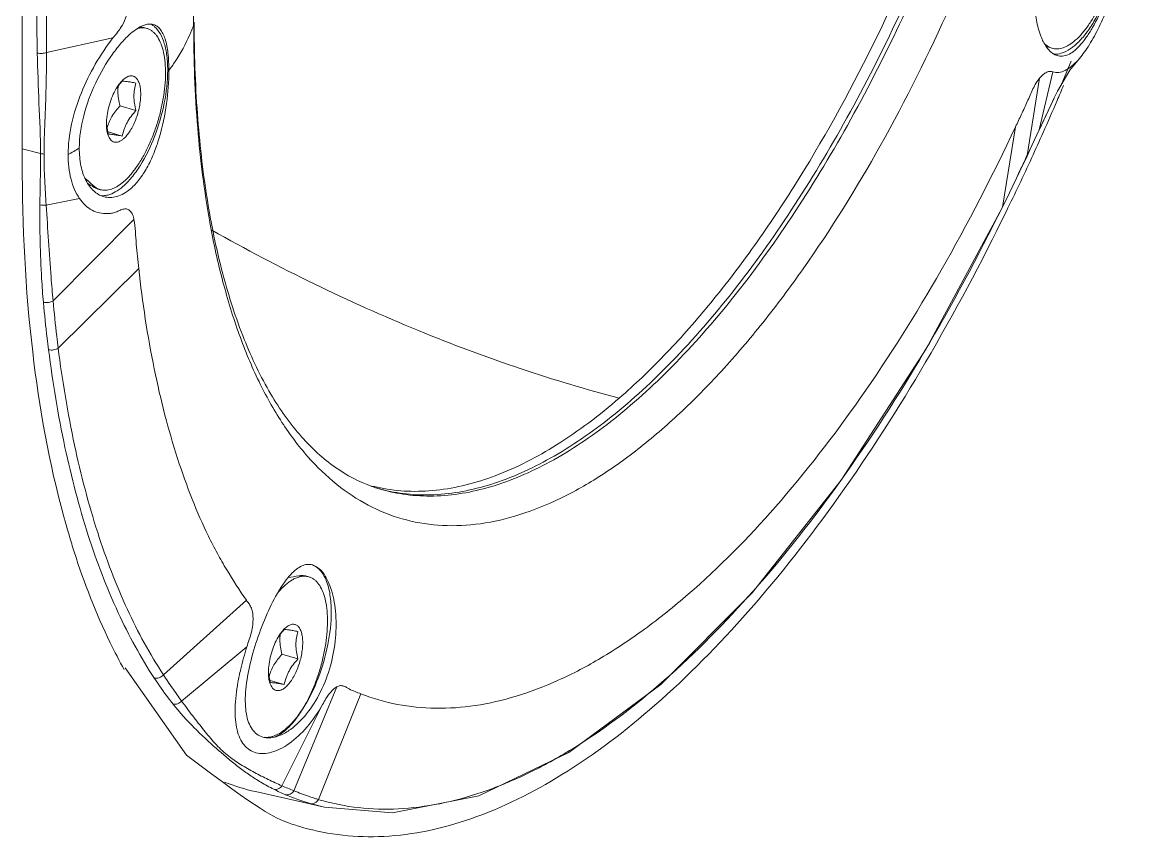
# Model space of a CAD drawing. Header units: millimetres. Extents: x 0 to 3564, y 0 to 2520.
# Drawn here: x 2856.7 to 2922.4, y 1914 to 1962.2 of the extents above; entities that cross this region are included whole.
import ezdxf

# ---------------------------------------------------------------- set-up
doc = ezdxf.new("R2010")
doc.units = ezdxf.units.MM
doc.layers.get('0').update_dxf_attribs({"lineweight": 13})

msp = doc.modelspace()

# ---------------------------------------------------------------- linework, layer by layer
for p, q in [((2856.729, 1953.909), (2856.729, 2089.875)), ((2866.875, 1962.051), (2866.875, 1966.396)), ((2858.166, 1960.443), (2858.171, 1963.155)), ((2866.875, 1962.051), (2866.907, 1962.229)), ((2864.106, 1961.861), (2863.977, 1961.899)), ((2858.166, 1960.443), (2862.1, 1961.302)), ((2917.33, 1960.781), (2917.44, 1960.636)), ((2917.668, 1960.689), (2917.539, 1960.727)), ((2918.798, 1959.918), (2918.258, 1958.598)), ((2862.729, 1958.849), (2862.635, 1958.76)), ((2916.194, 1954.336), (2916.936, 1958.919)), ((2916.917, 1955.862), (2917.72, 1959.292)), ((2858.141, 1958.437), (2858.146, 1958.608)), ((2858.142, 1958.437), (2858.146, 1958.608)), ((2917.793, 1957.738), (2916.917, 1955.862)), ((2863.463, 1957.004), (2862.517, 1957.277)), ((2862.651, 1955.489), (2861.809, 1955.733)), ((2914.73, 1951.284), (2915.513, 1956.041)), ((2916.917, 1955.862), (2916.194, 1954.336)), ((2916.913, 1955.844), (2916.917, 1955.862)), ((2856.729, 1954.735), (2857.818, 1954.458)), ((2916.19, 1954.307), (2916.194, 1954.336)), ((2861.352, 1952.32), (2861.222, 1952.358)), ((2858.149, 1951.409), (2860.115, 1951.805)), ((2914.73, 1951.286), (2914.713, 1951.254)), ((2914.73, 1951.285), (2914.714, 1951.252)), ((2914.724, 1951.248), (2914.73, 1951.284)), ((2858.555, 1945.747), (2863.344, 1950.549)), ((2858.86, 1942.95), (2863.625, 1947.662)), ((2877.413, 1934.789), (2877.41, 1934.79)), ((2873.691, 1929.415), (2873.562, 1929.452)), ((2865.083, 1923.618), (2869.996, 1928.028)), ((2872.314, 1926.402), (2872.221, 1926.313)), ((2866.163, 1922.066), (2870.021, 1925.266)), ((2873.049, 1924.558), (2872.103, 1924.831)), ((2866.451, 1918.862), (2862.825, 1924.038)), ((2872.237, 1923.043), (2871.394, 1923.286)), ((2872.803, 1916.758), (2875.351, 1922.904)), ((2874.264, 1916.24), (2876.775, 1922.492)), ((2872.103, 1917.052), (2874.501, 1921.862)), ((2874.623, 1915.78), (2870.537, 1916.706)), ((2873.93, 1915.956), (2873.768, 1916.003)), ((2874.621, 1915.78), (2873.93, 1915.956))]:
    msp.add_line(p, q)
for points in [[(2917.799, 1957.751), (2917.991, 1958.152), (2918.732, 1959.392), (2919.208, 1959.988)], [(2916.913, 1955.844), (2917.596, 1957.311), (2917.799, 1957.751)], [(2916.19, 1954.306), (2916.379, 1954.708), (2916.741, 1955.477), (2916.913, 1955.844)], [(2914.724, 1951.248), (2915.159, 1952.139), (2915.768, 1953.41), (2916.19, 1954.307)], [(2874.621, 1915.781), (2878.649, 1915.442), (2883.747, 1916.461), (2889.081, 1919.017), (2894.517, 1923.051), (2899.928, 1928.463), (2905.202, 1935.128), (2910.227, 1942.899), (2914.724, 1951.248)]]:
    msp.add_lwpolyline(points)
for centre, radius, start, end in [((2858.187, 1965.202), 9.241, 337.61384, 340.06627), ((2860.252, 1963.357), 2.732, 323.91511, 327.5036), ((2863.845, 1960.957), 0.941, 73.92374, 82.02578), ((2857.984, 1965.284), 9.461, 336.41048, 337.61892), ((2917.929, 1961.591), 0.938, 245.88755, 253.88283), ((2916.525, 1963.766), 3.831, 310.95304, 313.94673), ((2916.571, 1963.36), 3.72, 316.61314, 318.6242), ((2864.991, 1956.705), 3.135, 147.80112, 149.39924), ((2864.98, 1956.43), 3.273, 143.63746, 145.20289), ((2864.766, 1958.126), 2.375, 171.78707, 180.01863), ((2773.893, 2019.572), 156.843, 336.726, 337.07978), ((2776.168, 2018.591), 154.366, 335.96076, 336.72716), ((2864.919, 1956.21), 3.205, 177.99599, 179.97565), ((2864.41, 1956.457), 2.696, 182.76908, 185.19451), ((2864.505, 1956.465), 2.791, 185.18854, 185.72985), ((2779.191, 2017.243), 151.056, 335.33002, 335.96039), ((2846.039, 1978.114), 27.246, 299.47699, 301.08818), ((2782.811, 2015.577), 147.071, 333.97286, 335.33115), ((2861.612, 1953.222), 0.938, 245.88755, 253.88283), ((2861.504, 1953.034), 1.069, 264.62296, 271.05191), ((2917.624, 1959.362), 50.595, 190.19497, 190.33271), ((2879.904, 1944.612), 10.135, 255.76965, 256.67799), ((2880.295, 1942.784), 8.523, 250.28883, 252.318), ((2879.909, 1944.631), 10.154, 256.67798, 257.39991), ((2879.916, 1944.663), 10.186, 257.40032, 258.74277), ((2880.286, 1942.758), 8.495, 252.31893, 253.19913), ((2880.284, 1942.751), 8.487, 253.1992, 253.89761), ((2910.529, 1947.008), 53.222, 195.2907, 195.50592), ((2873.431, 1928.511), 0.941, 73.92374, 82.02578), ((2874.577, 1924.258), 3.135, 147.80112, 149.39924), ((2874.566, 1923.983), 3.273, 143.63746, 145.20289), ((2874.352, 1925.68), 2.375, 171.78707, 180.01863), ((2882.768, 1920.76), 13.489, 168.08817, 169.66769), ((2874.504, 1923.764), 3.205, 177.99599, 179.97565), ((2873.996, 1924.01), 2.696, 182.76908, 185.19451), ((2874.09, 1924.018), 2.791, 185.18854, 185.72985), ((2871.207, 1921.872), 1.994, 285.50881, 287.04366), ((2877.264, 1928.124), 12.612, 239.44369, 243.37527), ((2877.201, 1927.999), 12.473, 243.37561, 246.91947), ((2883.981, 1944.383), 29.8, 246.51094, 247.97047), ((2877.676, 1929.215), 13.778, 247.08009, 253.5218), ((2877.659, 1927.718), 11.972, 252.40736, 253.52237), ((2878.102, 1929.224), 13.542, 253.5296, 255.23785)]:
    msp.add_arc(centre, radius, start, end)
for points, knots in [([(2919.671, 2009.929), (2919.671, 2007.77), (2919.495, 2003.339), (2918.764, 1996.591), (2917.569, 1989.662), (2915.933, 1982.677), (2913.884, 1975.761), (2911.459, 1969.036), (2908.701, 1962.623), (2905.659, 1956.636), (2902.388, 1951.181), (2898.946, 1946.353), (2895.393, 1942.237), (2891.788, 1938.901), (2888.185, 1936.404), (2884.637, 1934.791), (2881.696, 1934.217), (2879.485, 1934.277), (2878.435, 1934.467), (2877.927, 1934.6)], [0, 0, 0, 0, 0.069479, 0.142599, 0.218345, 0.295649, 0.373382, 0.450412, 0.525621, 0.597945, 0.66641, 0.73017, 0.788559, 0.84115, 0.887857, 0.929064, 0.965806, 0.983089, 1, 1, 1, 1]), ([(2919.043, 2010.089), (2919.043, 2006.896), (2918.658, 2000.295), (2917.115, 1990.29), (2914.638, 1980.147), (2911.319, 1970.248), (2907.286, 1960.968), (2903.37, 1953.881), (2899.98, 1948.826), (2897.42, 1945.484), (2894.81, 1942.537), (2892.981, 1940.784), (2892.061, 1939.988)], [0, 0, 0, 0, 0.124565, 0.257342, 0.394358, 0.53135, 0.664065, 0.788519, 0.84657, 0.901337, 0.952555, 1, 1, 1, 1]), ([(2922.199, 2009.621), (2922.187, 2006.633), (2921.836, 2000.471), (2920.478, 1991.121), (2918.31, 1981.605), (2915.399, 1972.227), (2911.838, 1963.281), (2907.739, 1955.05), (2903.893, 1948.852), (2900.632, 1944.485), (2898.198, 1941.622), (2895.735, 1939.112), (2893.26, 1936.976), (2890.793, 1935.228), (2888.351, 1933.885), (2885.952, 1932.957), (2883.61, 1932.457), (2881.347, 1932.394), (2879.184, 1932.776), (2877.149, 1933.601), (2875.266, 1934.855), (2873.549, 1936.521), (2872.011, 1938.58), (2870.658, 1941.014), (2869.5, 1943.804), (2868.543, 1946.927), (2868.06, 1949.135), (2867.85, 1950.287)], [0, 0, 0, 0, 0.076465, 0.157645, 0.241524, 0.325929, 0.408671, 0.487642, 0.560938, 0.594967, 0.627031, 0.657019, 0.684869, 0.710582, 0.734236, 0.756007, 0.776187, 0.795201, 0.813591, 0.831977, 0.850979, 0.871144, 0.892894, 0.916525, 0.942214, 0.97004, 1, 1, 1, 1]), ([(2877.93, 1934.596), (2878.435, 1934.451), (2879.479, 1934.236), (2881.679, 1934.127), (2884.614, 1934.64), (2888.163, 1936.189), (2891.768, 1938.628), (2895.38, 1941.911), (2898.944, 1945.982), (2902.4, 1950.772), (2905.689, 1956.196), (2908.751, 1962.161), (2911.533, 1968.56), (2913.983, 1975.279), (2916.059, 1982.197), (2917.723, 1989.192), (2918.945, 1996.137), (2919.703, 2002.908), (2919.897, 2007.358), (2919.906, 2009.526)], [0, 0, 0, 0, 0.016924, 0.034174, 0.070738, 0.111676, 0.158085, 0.210392, 0.268537, 0.332113, 0.400462, 0.472745, 0.547989, 0.62513, 0.703046, 0.780599, 0.856652, 0.930128, 1, 1, 1, 1]), ([(2919.194, 1969.901), (2918.938, 1969.705), (2918.44, 1969.222), (2917.563, 1968.006), (2916.807, 1966.139), (2916.562, 1964.143), (2916.674, 1962.635), (2916.824, 1961.952), (2916.925, 1961.642)], [0, 0, 0, 0, 0.107691, 0.229211, 0.497508, 0.768198, 0.891549, 1, 1, 1, 1]), ([(2919.045, 1961.16), (2919.186, 1961.282), (2919.464, 1961.565), (2919.845, 1962.062), (2920.206, 1962.643), (2920.538, 1963.294), (2920.834, 1964), (2921.085, 1964.742), (2921.285, 1965.502), (2921.429, 1966.26), (2921.514, 1966.999), (2921.538, 1967.699), (2921.5, 1968.343), (2921.4, 1968.916), (2921.242, 1969.403), (2921.057, 1969.743), (2920.879, 1969.953), (2920.739, 1970.077), (2920.587, 1970.172), (2920.478, 1970.214), (2920.422, 1970.23)], [0, 0, 0, 0, 0.055389, 0.117513, 0.185555, 0.258364, 0.334558, 0.412611, 0.49092, 0.567871, 0.641906, 0.711591, 0.77569, 0.833268, 0.883821, 0.927483, 0.94707, 0.965448, 0.982953, 1, 1, 1, 1]), ([(2920.939, 1970.43), (2921.059, 1970.395), (2921.295, 1970.28), (2921.576, 1969.981), (2921.778, 1969.576), (2921.904, 1969.078), (2921.959, 1968.497), (2921.94, 1967.585), (2921.746, 1966.333), (2921.332, 1964.794), (2920.777, 1963.296), (2920.226, 1962.15), (2919.741, 1961.374), (2919.49, 1961.046), (2919.362, 1960.901)], [0, 0, 0, 0, 0.035825, 0.073322, 0.115472, 0.164056, 0.219719, 0.282299, 0.424699, 0.581264, 0.738389, 0.881792, 0.944617, 1, 1, 1, 1]), ([(2922.368, 1969.356), (2922.391, 1968.991), (2922.367, 1968.201), (2922.106, 1966.501), (2921.606, 1964.744), (2920.955, 1963.022), (2920.416, 1961.836), (2919.852, 1960.819), (2919.428, 1960.232), (2919.208, 1959.988)], [0, 0, 0, 0, 0.109495, 0.234954, 0.513089, 0.653187, 0.784771, 0.90191, 1, 1, 1, 1]), ([(2921.686, 1967.758), (2921.686, 1967.135), (2921.541, 1965.846), (2921.022, 1963.992), (2920.358, 1962.55), (2919.713, 1961.583), (2919.364, 1961.181), (2919.184, 1961.008)], [0, 0, 0, 0, 0.254419, 0.525917, 0.783497, 0.898286, 1, 1, 1, 1]), ([(2863.143, 1964.332), (2863.143, 1964.135), (2863.156, 1963.723), (2863.059, 1963.09), (2862.867, 1962.464), (2862.671, 1962.068), (2862.556, 1961.889)], [0, 0, 0, 0, 0.2312, 0.484629, 0.749502, 1, 1, 1, 1]), ([(2857.624, 1960.405), (2857.613, 1960.857), (2857.597, 1961.758), (2857.593, 1962.66), (2857.598, 1963.11)], [0, 0, 0, 0, 0.50101, 1, 1, 1, 1]), ([(2864.496, 1962.091), (2864.403, 1962.118), (2864.189, 1962.132), (2863.855, 1962.036), (2863.498, 1961.84), (2863.265, 1961.659), (2863.145, 1961.554)], [0, 0, 0, 0, 0.193079, 0.415753, 0.683009, 1, 1, 1, 1]), ([(2864.563, 1961.964), (2864.545, 1961.98), (2864.474, 1962.038), (2864.396, 1962.088), (2864.335, 1962.118)], [0, 0, 0, 0, 0.256538, 1, 1, 1, 1]), ([(2865.408, 1959.371), (2865.408, 1959.719), (2865.379, 1960.349), (2865.247, 1961.087), (2865.068, 1961.55), (2864.912, 1961.807), (2864.723, 1961.995), (2864.572, 1962.069), (2864.496, 1962.091)], [0, 0, 0, 0, 0.345582, 0.625423, 0.739169, 0.83673, 0.921622, 1, 1, 1, 1]), ([(2867.829, 1950.407), (2867.498, 1952.247), (2867.017, 1956.122), (2866.876, 1960.022), (2866.876, 1962.051)], [0, 0, 0, 0, 0.479568, 1, 1, 1, 1]), ([(2866.908, 1962.229), (2866.908, 1960.42), (2867.022, 1956.937), (2867.573, 1951.956), (2868.483, 1947.481), (2869.73, 1943.582), (2871.28, 1940.32), (2873.091, 1937.736), (2875.124, 1935.85), (2876.657, 1935.035), (2877.42, 1934.761)], [0, 0, 0, 0, 0.175324, 0.337563, 0.485242, 0.617345, 0.733452, 0.834062, 0.921397, 1, 1, 1, 1]), ([(2860.107, 1954.781), (2860.107, 1955.426), (2860.312, 1956.762), (2861.012, 1958.636), (2861.837, 1960.06), (2862.576, 1961.003), (2862.955, 1961.39), (2863.145, 1961.554)], [0, 0, 0, 0, 0.254718, 0.527332, 0.7865, 0.900851, 1, 1, 1, 1]), ([(2862.46, 1961.748), (2862.432, 1961.709), (2862.314, 1961.558), (2862.187, 1961.415), (2862.1, 1961.302)], [0, 0, 0, 0, 0.252768, 1, 1, 1, 1]), ([(2862.729, 1952.791), (2862.87, 1952.913), (2863.147, 1953.196), (2863.528, 1953.693), (2863.889, 1954.274), (2864.222, 1954.925), (2864.517, 1955.631), (2864.768, 1956.373), (2864.968, 1957.133), (2865.113, 1957.891), (2865.198, 1958.63), (2865.221, 1959.33), (2865.183, 1959.974), (2865.084, 1960.546), (2864.926, 1961.034), (2864.74, 1961.373), (2864.563, 1961.584), (2864.422, 1961.708), (2864.27, 1961.803), (2864.161, 1961.845), (2864.106, 1961.861)], [0, 0, 0, 0, 0.055389, 0.117513, 0.185555, 0.258364, 0.334558, 0.412611, 0.49092, 0.567871, 0.641906, 0.711591, 0.77569, 0.833268, 0.883821, 0.927483, 0.94707, 0.965448, 0.982953, 1, 1, 1, 1]), ([(2863.976, 1961.889), (2863.909, 1961.898), (2863.768, 1961.903), (2863.627, 1961.88), (2863.554, 1961.861), (2863.551, 1961.86)], [0, 0, 0, 0, 0.2256042, 0.4638612, 0.4746366, 0.4746366, 0.4746366, 0.4746366]), ([(2863.678, 1961.935), (2863.711, 1961.936), (2863.812, 1961.935), (2863.912, 1961.917), (2863.977, 1961.899)], [0.2661828, 0.2661828, 0.2661828, 0.2661828, 0.5089756, 1, 1, 1, 1]), ([(2865.339, 1959.391), (2865.339, 1959.675), (2865.311, 1960.209), (2865.169, 1960.941), (2864.934, 1961.535), (2864.696, 1961.849), (2864.563, 1961.964)], [0, 0, 0, 0, 0.30935, 0.580144, 0.809056, 1, 1, 1, 1]), ([(2865.408, 1959.371), (2865.535, 1959.542), (2866.008, 1960.215), (2866.41, 1960.94), (2866.654, 1961.498)], [0, 0, 0, 0, 0.259024, 1, 1, 1, 1]), ([(2916.925, 1961.642), (2916.952, 1961.559), (2917.058, 1961.26), (2917.199, 1960.97), (2917.33, 1960.781)], [0, 0, 0, 0, 0.275764, 1, 1, 1, 1]), ([(2859.446, 1954.395), (2859.448, 1954.999), (2859.607, 1956.254), (2860.371, 1958.644), (2861.337, 1960.313), (2862.1, 1961.302)], [0, 0, 0, 0, 0.241507, 0.500918, 1, 1, 1, 1]), ([(2917.216, 1960.963), (2917.237, 1960.945), (2917.258, 1960.927), (2917.278, 1960.909), (2917.284, 1960.904), (2917.289, 1960.899), (2917.295, 1960.894), (2917.315, 1960.878), (2917.392, 1960.816), (2917.478, 1960.764), (2917.545, 1960.734), (2917.547, 1960.734), (2917.548, 1960.733), (2917.55, 1960.732)], [-0.352048, -0.352048, -0.352048, -0.352048, -0.075454, -0.075454, -0.075454, 0, 0, 0, 0.257186, 1, 1, 1, 1.015978, 1.015978, 1.015978, 1.015978]), ([(2917.539, 1960.727), (2917.521, 1960.732), (2917.452, 1960.754), (2917.386, 1960.784), (2917.338, 1960.811), (2917.335, 1960.812), (2917.332, 1960.814), (2917.329, 1960.816), (2917.317, 1960.822), (2917.305, 1960.829), (2917.293, 1960.836)], [0, 0, 0, 0, 0.248517, 1, 1, 1, 1.048294, 1.048294, 1.048294, 1.237527, 1.237527, 1.237527, 1.237527]), ([(2917.668, 1960.689), (2917.719, 1960.675), (2917.824, 1960.654), (2918.048, 1960.647), (2918.279, 1960.697), (2918.508, 1960.792), (2918.756, 1960.928), (2918.931, 1961.061), (2919.045, 1961.16)], [0, 0, 0, 0, 0.104628, 0.211655, 0.440749, 0.566666, 0.701517, 1, 1, 1, 1]), ([(2917.987, 1960.249), (2918.086, 1960.221), (2918.304, 1960.201), (2918.637, 1960.297), (2918.968, 1960.505), (2919.172, 1960.695), (2919.274, 1960.804)], [0, 0, 0, 0, 0.209522, 0.434392, 0.694657, 1, 1, 1, 1]), ([(2919.036, 1960.873), (2918.981, 1960.825), (2918.771, 1960.654), (2918.537, 1960.511), (2918.354, 1960.437)], [0, 0, 0, 0, 0.27276, 1, 1, 1, 1]), ([(2857.624, 1960.405), (2857.715, 1960.384), (2857.901, 1960.372), (2858.084, 1960.408), (2858.166, 1960.443)], [0, 0, 0, 0, 0.510381, 1, 1, 1, 1]), ([(2857.624, 1960.405), (2857.647, 1959.413), (2857.705, 1957.43), (2857.825, 1955.448), (2857.818, 1954.458)], [0, 0, 0, 0, 0.500517, 1, 1, 1, 1]), ([(2858.146, 1958.608), (2858.149, 1958.762), (2858.161, 1959.373), (2858.168, 1959.985), (2858.166, 1960.443)], [0, 0, 0, 0, 0.250879, 1, 1, 1, 1]), ([(2917.44, 1960.636), (2917.517, 1960.544), (2917.68, 1960.384), (2917.886, 1960.279), (2917.987, 1960.249)], [0, 0, 0, 0, 0.532566, 1, 1, 1, 1]), ([(2918.354, 1960.437), (2918.308, 1960.418), (2918.133, 1960.356), (2917.944, 1960.326), (2917.808, 1960.332)], [0, 0, 0, 0, 0.267415, 1, 1, 1, 1]), ([(2862.689, 1952.506), (2862.876, 1952.669), (2863.243, 1953.058), (2863.925, 1954.023), (2864.63, 1955.495), (2865.183, 1957.406), (2865.339, 1958.744), (2865.339, 1959.391)], [0, 0, 0, 0, 0.098644, 0.211568, 0.468673, 0.742682, 1, 1, 1, 1]), ([(2863.144, 1952.375), (2863.332, 1952.535), (2863.692, 1952.927), (2864.145, 1953.634), (2864.536, 1954.471), (2864.967, 1955.731), (2865.304, 1957.377), (2865.408, 1958.719), (2865.408, 1959.371)], [0, 0, 0, 0, 0.098501, 0.210205, 0.333387, 0.46536, 0.740248, 1, 1, 1, 1]), ([(2919.208, 1959.988), (2919.09, 1959.857), (2918.856, 1959.625), (2918.475, 1959.367), (2918.091, 1959.237), (2917.834, 1959.256), (2917.72, 1959.292)], [0, 0, 0, 0, 0.307614, 0.568882, 0.793296, 1, 1, 1, 1]), ([(2862.635, 1958.76), (2862.581, 1958.705), (2862.476, 1958.581), (2862.384, 1958.447), (2862.339, 1958.375)], [0, 0, 0, 0, 0.475902, 1, 1, 1, 1]), ([(2862.651, 1958.737), (2862.624, 1958.707), (2862.517, 1958.589), (2862.416, 1958.466), (2862.345, 1958.37)], [0, 0, 0, 0, 0.251913, 1, 1, 1, 1]), ([(2863.463, 1958.628), (2863.366, 1958.647), (2863.189, 1958.679), (2862.955, 1958.717), (2862.782, 1958.737), (2862.688, 1958.74), (2862.651, 1958.737)], [0, 0, 0, 0, 0.362375, 0.657213, 0.867114, 1, 1, 1, 1]), ([(2863.744, 1957.97), (2863.744, 1958.079), (2863.733, 1958.283), (2863.679, 1958.563), (2863.6, 1958.761), (2863.517, 1958.885), (2863.45, 1958.956), (2863.375, 1959.009), (2863.294, 1959.044), (2863.206, 1959.059), (2863.115, 1959.054), (2863.02, 1959.03), (2862.884, 1958.97), (2862.79, 1958.901), (2862.729, 1958.849)], [0, 0, 0, 0, 0.176286, 0.330449, 0.460858, 0.517768, 0.569981, 0.618683, 0.665488, 0.712273, 0.760915, 0.81303, 0.86984, 1, 1, 1, 1]), ([(2916.936, 1958.919), (2916.858, 1958.831), (2916.716, 1958.625), (2916.473, 1958.159), (2916.211, 1957.529), (2915.866, 1956.781), (2915.63, 1956.287), (2915.513, 1956.04)], [0, 0, 0, 0, 0.109395, 0.231931, 0.489407, 0.745772, 1, 1, 1, 1]), ([(2916.936, 1958.919), (2917.002, 1958.994), (2917.13, 1959.127), (2917.336, 1959.273), (2917.541, 1959.332), (2917.665, 1959.309), (2917.72, 1959.292)], [0, 0, 0, 0, 0.326827, 0.597762, 0.813156, 1, 1, 1, 1]), ([(2858.02, 1954.429), (2858.024, 1954.759), (2858.035, 1955.423), (2858.074, 1956.422), (2858.118, 1957.427), (2858.135, 1958.1), (2858.142, 1958.437)], [0, 0, 0, 0, 0.246917, 0.496484, 0.747932, 1, 1, 1, 1]), ([(2862.293, 1958.301), (2862.208, 1958.156), (2862.054, 1957.845), (2861.878, 1957.35), (2861.76, 1956.837), (2861.722, 1956.491), (2861.716, 1956.323)], [0, 0, 0, 0, 0.242183, 0.499273, 0.75672, 1, 1, 1, 1]), ([(2862.392, 1958.126), (2862.392, 1957.985), (2862.417, 1957.698), (2862.48, 1957.418), (2862.517, 1957.277)], [0, 0, 0, 0, 0.490548, 1, 1, 1, 1]), ([(2863.463, 1958.628), (2863.425, 1958.505), (2863.36, 1958.25), (2863.338, 1957.986), (2863.338, 1957.852)], [0, 0, 0, 0, 0.489925, 1, 1, 1, 1]), ([(2862.729, 1955.333), (2862.801, 1955.395), (2862.941, 1955.544), (2863.129, 1955.809), (2863.301, 1956.122), (2863.453, 1956.471), (2863.578, 1956.843), (2863.671, 1957.225), (2863.729, 1957.601), (2863.744, 1957.85), (2863.744, 1957.97)], [0, 0, 0, 0, 0.09859, 0.211371, 0.335842, 0.468575, 0.605586, 0.742619, 0.875421, 1, 1, 1, 1]), ([(2863.338, 1957.852), (2863.338, 1957.712), (2863.363, 1957.425), (2863.426, 1957.145), (2863.463, 1957.004)], [0, 0, 0, 0, 0.49054, 1, 1, 1, 1]), ([(2862.517, 1957.277), (2862.428, 1957.181), (2862.257, 1956.983), (2862.037, 1956.664), (2861.867, 1956.327), (2861.788, 1956.092), (2861.756, 1955.974)], [0, 0, 0, 0, 0.259382, 0.513344, 0.760181, 1, 1, 1, 1]), ([(2862.651, 1955.489), (2862.68, 1955.625), (2862.733, 1955.828), (2862.835, 1956.091), (2862.962, 1956.353), (2863.165, 1956.665), (2863.36, 1956.893), (2863.463, 1957.004)], [0, 0, 0, 0, 0.238591, 0.360572, 0.484671, 0.738997, 1, 1, 1, 1]), ([(2861.714, 1956.212), (2861.714, 1956.097), (2861.726, 1955.884), (2861.769, 1955.673), (2861.8, 1955.579)], [0, 0, 0, 0, 0.535787, 1, 1, 1, 1]), ([(2861.84, 1955.598), (2861.826, 1955.647), (2861.778, 1955.841), (2861.742, 1956.038), (2861.727, 1956.186)], [0, 0, 0, 0, 0.254105, 1, 1, 1, 1]), ([(2861.8, 1955.579), (2861.818, 1955.522), (2861.86, 1955.418), (2861.946, 1955.285), (2862.05, 1955.187), (2862.172, 1955.131), (2862.307, 1955.12), (2862.448, 1955.152), (2862.592, 1955.224), (2862.683, 1955.293), (2862.729, 1955.333)], [0, 0, 0, 0, 0.147639, 0.276665, 0.390709, 0.496421, 0.602751, 0.718439, 0.849813, 1, 1, 1, 1]), ([(2861.84, 1955.598), (2861.876, 1955.601), (2861.97, 1955.598), (2862.143, 1955.578), (2862.377, 1955.541), (2862.554, 1955.508), (2862.651, 1955.489)], [0, 0, 0, 0, 0.132885, 0.342787, 0.637625, 1, 1, 1, 1]), ([(2876.775, 1922.491), (2877.471, 1922.22), (2878.924, 1921.8), (2881.213, 1921.571), (2883.59, 1921.745), (2886.035, 1922.315), (2888.537, 1923.275), (2891.079, 1924.615), (2893.648, 1926.328), (2897.209, 1929.187), (2901.607, 1933.67), (2906.587, 1940.122), (2911.319, 1947.666), (2914.153, 1953.155), (2915.513, 1956.04)], [0, 0, 0, 0, 0.040543, 0.081637, 0.124276, 0.169345, 0.217537, 0.269349, 0.325101, 0.384965, 0.517039, 0.664939, 0.826794, 1, 1, 1, 1]), ([(2860.107, 1954.781), (2860.107, 1954.428), (2860.162, 1953.768), (2860.443, 1952.887), (2860.9, 1952.23), (2861.329, 1951.972), (2861.544, 1951.91)], [0, 0, 0, 0, 0.310493, 0.577754, 0.803336, 1, 1, 1, 1]), ([(2857.818, 1954.458), (2857.814, 1953.948), (2857.806, 1952.939), (2857.782, 1951.93), (2857.777, 1951.43)], [0, 0, 0, 0, 0.504578, 1, 1, 1, 1]), ([(2857.818, 1954.458), (2857.833, 1954.454), (2857.9, 1954.438), (2857.968, 1954.431), (2858.02, 1954.429)], [0, 0, 0, 0, 0.237709, 1, 1, 1, 1]), ([(2858.149, 1951.409), (2858.133, 1951.655), (2858.102, 1952.152), (2858.057, 1952.902), (2858.026, 1953.662), (2858.021, 1954.173), (2858.02, 1954.429)], [0, 0, 0, 0, 0.245132, 0.493628, 0.745468, 1, 1, 1, 1]), ([(2860.114, 1951.805), (2860.003, 1951.967), (2859.807, 1952.334), (2859.516, 1953.191), (2859.444, 1953.905), (2859.446, 1954.395)], [0, 0, 0, 0, 0.217863, 0.457113, 1, 1, 1, 1]), ([(2916.194, 1954.336), (2916.073, 1954.08), (2915.59, 1953.06), (2915.104, 1952.042), (2914.73, 1951.284)], [0, 0, 0, 0, 0.250798, 1, 1, 1, 1]), ([(2859.191, 1932.973), (2858.319, 1936.161), (2857.076, 1943.124), (2856.729, 1950.172), (2856.729, 1953.909)], [0, 0, 0, 0, 0.469402, 1, 1, 1, 1]), ([(2860.439, 1952.996), (2860.592, 1952.862), (2860.746, 1952.728), (2860.9, 1952.594), (2860.92, 1952.576), (2860.941, 1952.558), (2860.962, 1952.54), (2860.967, 1952.535), (2860.973, 1952.53), (2860.979, 1952.525), (2860.998, 1952.508), (2861.075, 1952.447), (2861.162, 1952.395), (2861.229, 1952.365), (2861.23, 1952.365), (2861.232, 1952.364), (2861.233, 1952.363)], [-2.408341, -2.408341, -2.408341, -2.408341, -0.352048, -0.352048, -0.352048, -0.075454, -0.075454, -0.075454, 0, 0, 0, 0.257186, 1, 1, 1, 1.015978, 1.015978, 1.015978, 1.015978]), ([(2861.222, 1952.358), (2861.205, 1952.363), (2861.136, 1952.385), (2861.069, 1952.415), (2861.022, 1952.441), (2861.019, 1952.443), (2861.016, 1952.445), (2861.013, 1952.447), (2861.001, 1952.453), (2860.989, 1952.46), (2860.977, 1952.467), (2860.853, 1952.537), (2860.73, 1952.607), (2860.607, 1952.676)], [0, 0, 0, 0, 0.248517, 1, 1, 1, 1.048294, 1.048294, 1.048294, 1.237527, 1.237527, 1.237527, 3.192823, 3.192823, 3.192823, 3.192823]), ([(2861.352, 1952.32), (2861.402, 1952.306), (2861.508, 1952.285), (2861.731, 1952.278), (2861.963, 1952.328), (2862.191, 1952.423), (2862.439, 1952.559), (2862.615, 1952.692), (2862.729, 1952.791)], [0, 0, 0, 0, 0.104628, 0.211655, 0.440749, 0.566666, 0.701517, 1, 1, 1, 1]), ([(2861.523, 1951.965), (2861.617, 1951.966), (2861.868, 1952.003), (2862.272, 1952.18), (2862.549, 1952.385), (2862.689, 1952.506)], [0, 0, 0, 0, 0.214459, 0.576394, 1, 1, 1, 1]), ([(2861.544, 1951.91), (2861.67, 1951.874), (2861.938, 1951.838), (2862.352, 1951.904), (2862.765, 1952.085), (2863.02, 1952.269), (2863.144, 1952.375)], [0, 0, 0, 0, 0.225699, 0.460948, 0.716642, 1, 1, 1, 1]), ([(2863.344, 1950.549), (2863.328, 1950.65), (2863.281, 1950.831), (2863.148, 1951.054), (2862.986, 1951.162), (2862.846, 1951.189), (2862.691, 1951.176), (2862.497, 1951.097), (2862.266, 1950.989), (2862.022, 1950.919), (2861.701, 1950.89), (2861.303, 1950.923), (2860.848, 1951.091), (2860.438, 1951.391), (2860.216, 1951.658), (2860.114, 1951.805)], [0, 0, 0, 0, 0.077677, 0.140026, 0.192924, 0.219074, 0.246782, 0.309434, 0.376361, 0.440128, 0.500934, 0.619704, 0.739105, 0.864331, 1, 1, 1, 1]), ([(2857.984, 1945.638), (2857.942, 1946.111), (2857.802, 1948.038), (2857.764, 1949.972), (2857.777, 1951.43)], [0, 0, 0, 0, 0.245558, 1, 1, 1, 1]), ([(2857.777, 1951.43), (2857.838, 1951.412), (2857.963, 1951.394), (2858.088, 1951.399), (2858.149, 1951.409)], [0, 0, 0, 0, 0.505338, 1, 1, 1, 1]), ([(2858.555, 1945.747), (2858.513, 1946.212), (2858.357, 1948.098), (2858.242, 1949.987), (2858.149, 1951.409)], [0, 0, 0, 0, 0.246728, 1, 1, 1, 1]), ([(2914.967, 1951.043), (2913.486, 1948.011), (2910.413, 1942.239), (2905.323, 1934.293), (2899.99, 1927.465), (2894.524, 1921.895), (2889.029, 1917.697), (2883.591, 1914.963), (2878.289, 1913.789), (2874.865, 1914.144), (2873.316, 1914.591)], [0, 0, 0, 0, 0.171501, 0.331932, 0.479002, 0.611086, 0.727504, 0.828943, 0.91806, 1, 1, 1, 1]), ([(2914.714, 1951.252), (2913.285, 1948.355), (2910.32, 1942.84), (2905.426, 1935.243), (2900.299, 1928.707), (2895.053, 1923.362), (2890.51, 1919.881), (2886.904, 1917.854), (2884.326, 1916.746), (2881.797, 1916.009), (2879.33, 1915.647), (2876.938, 1915.665), (2875.395, 1915.933), (2874.651, 1916.129)], [0, 0, 0, 0, 0.170863, 0.330763, 0.477458, 0.609434, 0.725966, 0.778666, 0.827898, 0.874029, 0.917606, 0.959324, 1, 1, 1, 1]), ([(2863.626, 1947.662), (2863.599, 1947.9), (2863.545, 1948.379), (2863.48, 1949.105), (2863.428, 1949.831), (2863.382, 1950.314), (2863.344, 1950.549)], [0, 0, 0, 0, 0.247402, 0.498869, 0.753508, 1, 1, 1, 1]), ([(2892.061, 1939.988), (2890.106, 1940.496), (2886.096, 1941.701), (2880.064, 1943.955), (2873.954, 1946.696), (2869.941, 1948.803), (2867.959, 1949.925)], [0, 0, 0, 0, 0.2319, 0.480125, 0.738572, 1, 1, 1, 1]), ([(2863.626, 1947.662), (2863.843, 1945.667), (2864.281, 1942.75), (2865.143, 1939.011), (2865.889, 1936.442), (2866.742, 1934.05), (2867.553, 1932.188), (2868.265, 1930.807), (2868.996, 1929.531), (2869.59, 1928.62), (2869.996, 1928.029)], [0, 0, 0, 0, 0.288727, 0.423511, 0.55171, 0.673455, 0.788581, 0.843563, 0.896918, 1, 1, 1, 1]), ([(2857.982, 1945.661), (2858.08, 1945.637), (2858.281, 1945.631), (2858.474, 1945.695), (2858.555, 1945.747)], [0, 0, 0, 0, 0.509784, 1, 1, 1, 1]), ([(2858.288, 1942.849), (2858.259, 1943.078), (2858.146, 1944.006), (2858.049, 1944.937), (2857.984, 1945.638)], [0, 0, 0, 0, 0.246934, 1, 1, 1, 1]), ([(2858.859, 1942.95), (2858.83, 1943.18), (2858.717, 1944.111), (2858.619, 1945.044), (2858.555, 1945.747)], [0, 0, 0, 0, 0.2471, 1, 1, 1, 1]), ([(2858.288, 1942.849), (2858.385, 1942.825), (2858.588, 1942.823), (2858.78, 1942.894), (2858.859, 1942.95)], [0, 0, 0, 0, 0.507103, 1, 1, 1, 1]), ([(2864.552, 1923.407), (2863.739, 1924.643), (2862.252, 1927.393), (2860.502, 1931.99), (2859.145, 1937.207), (2858.534, 1940.911), (2858.288, 1942.849)], [0, 0, 0, 0, 0.215512, 0.453682, 0.715332, 1, 1, 1, 1]), ([(2865.083, 1923.618), (2864.277, 1924.847), (2862.799, 1927.582), (2861.06, 1932.153), (2859.711, 1937.341), (2859.103, 1941.023), (2858.859, 1942.95)], [0, 0, 0, 0, 0.215529, 0.453709, 0.715354, 1, 1, 1, 1]), ([(2892.061, 1939.988), (2890.895, 1938.979), (2888.578, 1937.215), (2884.92, 1935.314), (2881.866, 1934.522), (2879.559, 1934.438), (2878.46, 1934.567), (2877.927, 1934.673)], [0, 0, 0, 0, 0.296516, 0.557438, 0.788213, 0.89568, 1, 1, 1, 1]), ([(2859.804, 1930.901), (2859.755, 1931.055), (2859.559, 1931.678), (2859.376, 1932.306), (2859.244, 1932.78)], [0, 0, 0, 0, 0.246842, 1, 1, 1, 1]), ([(2862.767, 1923.923), (2862.476, 1924.444), (2861.309, 1926.689), (2860.393, 1929.06), (2859.804, 1930.901)], [0, 0, 0, 0, 0.235803, 1, 1, 1, 1]), ([(2872.606, 1920.388), (2872.962, 1920.645), (2873.64, 1921.331), (2874.441, 1922.618), (2875.021, 1924.149), (2875.317, 1925.77), (2875.321, 1927.101), (2875.177, 1928.071), (2875.015, 1928.696), (2874.802, 1929.227), (2874.547, 1929.652), (2874.255, 1929.96), (2874.023, 1930.085), (2873.909, 1930.118)], [0, 0, 0, 0, 0.120114, 0.260277, 0.412071, 0.565139, 0.70871, 0.773816, 0.8329, 0.885072, 0.929857, 0.967603, 1, 1, 1, 1]), ([(2873.909, 1930.118), (2873.81, 1930.146), (2873.592, 1930.166), (2873.26, 1930.069), (2872.932, 1929.86), (2872.731, 1929.67), (2872.629, 1929.561)], [0, 0, 0, 0, 0.210604, 0.435245, 0.694894, 1, 1, 1, 1]), ([(2873.905, 1930.116), (2873.992, 1930.084), (2874.164, 1929.992), (2874.386, 1929.785), (2874.578, 1929.513), (2874.801, 1929.043), (2874.979, 1928.308), (2875.018, 1927.681), (2875.018, 1927.341)], [0, 0, 0, 0, 0.088144, 0.182537, 0.286879, 0.403429, 0.676234, 1, 1, 1, 1]), ([(2872.629, 1929.561), (2872.5, 1929.423), (2872.245, 1929.105), (2871.752, 1928.343), (2871.183, 1927.201), (2870.601, 1925.695), (2870.158, 1924.135), (2869.946, 1922.858), (2869.921, 1921.924), (2869.975, 1921.327), (2870.104, 1920.814), (2870.312, 1920.397), (2870.601, 1920.09), (2870.843, 1919.97), (2870.966, 1919.934)], [0, 0, 0, 0, 0.053412, 0.114652, 0.25618, 0.412936, 0.570153, 0.713785, 0.777084, 0.833495, 0.882809, 0.925644, 0.963731, 1, 1, 1, 1]), ([(2872.314, 1920.344), (2872.455, 1920.466), (2872.733, 1920.75), (2873.114, 1921.246), (2873.475, 1921.827), (2873.807, 1922.478), (2874.103, 1923.184), (2874.354, 1923.926), (2874.554, 1924.686), (2874.698, 1925.445), (2874.783, 1926.183), (2874.807, 1926.883), (2874.769, 1927.527), (2874.67, 1928.1), (2874.512, 1928.588), (2874.326, 1928.927), (2874.148, 1929.137), (2874.008, 1929.261), (2873.856, 1929.356), (2873.747, 1929.399), (2873.691, 1929.415)], [0, 0, 0, 0, 0.055389, 0.117513, 0.185555, 0.258364, 0.334558, 0.412611, 0.49092, 0.567871, 0.641906, 0.711591, 0.77569, 0.833268, 0.883821, 0.927483, 0.94707, 0.965448, 0.982953, 1, 1, 1, 1]), ([(2872.462, 1929.37), (2872.672, 1929.404), (2872.882, 1929.437), (2873.091, 1929.47), (2873.092, 1929.47), (2873.093, 1929.471), (2873.094, 1929.471), (2873.114, 1929.474), (2873.134, 1929.477), (2873.154, 1929.48), (2873.223, 1929.489), (2873.361, 1929.494), (2873.497, 1929.471), (2873.562, 1929.452)], [-1.706996, -1.706996, -1.706996, -1.706996, -0.154935, -0.154935, -0.154935, -0.148227, -0.148227, -0.148227, 0, 0, 0, 0.508976, 1, 1, 1, 1]), ([(2873.561, 1929.442), (2873.494, 1929.452), (2873.354, 1929.456), (2873.139, 1929.421), (2872.918, 1929.344), (2872.775, 1929.27), (2872.703, 1929.227), (2872.646, 1929.194), (2872.59, 1929.157), (2872.535, 1929.12)], [0, 0, 0, 0, 0.225604, 0.463861, 0.720594, 1, 1, 1, 1.22038, 1.22038, 1.22038, 1.22038]), ([(2872.535, 1929.12), (2872.459, 1929.064), (2872.385, 1929.006), (2872.314, 1928.944), (2872.165, 1928.815), (2872.006, 1928.651), (2871.859, 1928.477), (2871.84, 1928.454)], [-0.0465968, -0.0465968, -0.0465968, -0.0465968, 0, 0, 0, 0.0975762, 0.1125539, 0.1125539, 0.1125539, 0.1125539]), ([(2870.021, 1925.266), (2870.108, 1925.558), (2870.273, 1925.98), (2870.378, 1926.559), (2870.397, 1926.962), (2870.366, 1927.318), (2870.297, 1927.576), (2870.21, 1927.739), (2870.116, 1927.872), (2870.041, 1927.964), (2869.996, 1928.029)], [0, 0, 0, 0, 0.31369, 0.465097, 0.604661, 0.728358, 0.83272, 0.877336, 0.918802, 1, 1, 1, 1]), ([(2875.018, 1927.341), (2875.018, 1926.694), (2874.862, 1925.356), (2874.309, 1923.445), (2873.605, 1921.973), (2872.922, 1921.008), (2872.556, 1920.619), (2872.368, 1920.456)], [0, 0, 0, 0, 0.257318, 0.531327, 0.788432, 0.901356, 1, 1, 1, 1]), ([(2873.329, 1925.523), (2873.329, 1925.632), (2873.318, 1925.836), (2873.264, 1926.117), (2873.186, 1926.315), (2873.103, 1926.438), (2873.036, 1926.509), (2872.961, 1926.563), (2872.879, 1926.597), (2872.792, 1926.612), (2872.7, 1926.607), (2872.605, 1926.583), (2872.47, 1926.523), (2872.375, 1926.454), (2872.314, 1926.402)], [0, 0, 0, 0, 0.176286, 0.330449, 0.460858, 0.517768, 0.569981, 0.618683, 0.665488, 0.712273, 0.760915, 0.81303, 0.86984, 1, 1, 1, 1]), ([(2872.221, 1926.313), (2872.167, 1926.258), (2872.061, 1926.134), (2871.969, 1926), (2871.924, 1925.929)], [0, 0, 0, 0, 0.475902, 1, 1, 1, 1]), ([(2872.237, 1926.29), (2872.21, 1926.261), (2872.102, 1926.143), (2872.001, 1926.019), (2871.93, 1925.923)], [0, 0, 0, 0, 0.251913, 1, 1, 1, 1]), ([(2873.049, 1926.181), (2872.951, 1926.2), (2872.775, 1926.233), (2872.541, 1926.27), (2872.367, 1926.29), (2872.273, 1926.293), (2872.237, 1926.29)], [0, 0, 0, 0, 0.362375, 0.657213, 0.867114, 1, 1, 1, 1]), ([(2873.049, 1926.181), (2873.01, 1926.059), (2872.946, 1925.803), (2872.923, 1925.54), (2872.923, 1925.406)], [0, 0, 0, 0, 0.489925, 1, 1, 1, 1]), ([(2869.57, 1923.545), (2869.599, 1923.686), (2869.731, 1924.265), (2869.891, 1924.837), (2870.021, 1925.266)], [0, 0, 0, 0, 0.243909, 1, 1, 1, 1]), ([(2871.878, 1925.854), (2871.793, 1925.71), (2871.639, 1925.398), (2871.464, 1924.903), (2871.345, 1924.39), (2871.307, 1924.044), (2871.301, 1923.876)], [0, 0, 0, 0, 0.242183, 0.499273, 0.75672, 1, 1, 1, 1]), ([(2871.977, 1925.679), (2871.977, 1925.538), (2872.003, 1925.252), (2872.065, 1924.972), (2872.103, 1924.831)], [0, 0, 0, 0, 0.490548, 1, 1, 1, 1]), ([(2872.314, 1922.886), (2872.386, 1922.948), (2872.527, 1923.098), (2872.714, 1923.362), (2872.887, 1923.675), (2873.039, 1924.024), (2873.163, 1924.397), (2873.257, 1924.778), (2873.315, 1925.154), (2873.329, 1925.403), (2873.329, 1925.523)], [0, 0, 0, 0, 0.09859, 0.211371, 0.335842, 0.468575, 0.605586, 0.742619, 0.875421, 1, 1, 1, 1]), ([(2872.923, 1925.406), (2872.923, 1925.265), (2872.949, 1924.979), (2873.011, 1924.699), (2873.049, 1924.558)], [0, 0, 0, 0, 0.49054, 1, 1, 1, 1]), ([(2872.103, 1924.831), (2872.013, 1924.734), (2871.843, 1924.536), (2871.622, 1924.218), (2871.453, 1923.88), (2871.374, 1923.645), (2871.342, 1923.527)], [0, 0, 0, 0, 0.259382, 0.513344, 0.760181, 1, 1, 1, 1]), ([(2872.237, 1923.043), (2872.265, 1923.178), (2872.319, 1923.381), (2872.421, 1923.644), (2872.548, 1923.906), (2872.751, 1924.218), (2872.946, 1924.446), (2873.049, 1924.558)], [0, 0, 0, 0, 0.238591, 0.360572, 0.484671, 0.738997, 1, 1, 1, 1]), ([(2864.543, 1923.42), (2864.638, 1923.398), (2864.848, 1923.418), (2865.019, 1923.539), (2865.083, 1923.618)], [0, 0, 0, 0, 0.488793, 1, 1, 1, 1]), ([(2865.657, 1921.889), (2865.559, 1922.01), (2865.171, 1922.502), (2864.808, 1923.013), (2864.551, 1923.407)], [0, 0, 0, 0, 0.248994, 1, 1, 1, 1]), ([(2866.163, 1922.066), (2865.978, 1922.321), (2865.613, 1922.835), (2865.256, 1923.354), (2865.083, 1923.618)], [0, 0, 0, 0, 0.500119, 1, 1, 1, 1]), ([(2871.299, 1923.765), (2871.299, 1923.651), (2871.311, 1923.437), (2871.355, 1923.227), (2871.385, 1923.132)], [0, 0, 0, 0, 0.535787, 1, 1, 1, 1]), ([(2871.425, 1923.151), (2871.412, 1923.2), (2871.363, 1923.394), (2871.328, 1923.591), (2871.313, 1923.74)], [0, 0, 0, 0, 0.254105, 1, 1, 1, 1]), ([(2874.501, 1921.862), (2874.239, 1921.382), (2873.657, 1920.535), (2872.762, 1919.679), (2872.023, 1919.23), (2871.508, 1919.025), (2871.018, 1918.941), (2870.564, 1918.985), (2870.164, 1919.161), (2869.836, 1919.464), (2869.589, 1919.876), (2869.422, 1920.387), (2869.332, 1920.985), (2869.312, 1921.93), (2869.405, 1922.671), (2869.498, 1923.18)], [0, 0, 0, 0, 0.166702, 0.31131, 0.373904, 0.429772, 0.479414, 0.524231, 0.566833, 0.610456, 0.658155, 0.712097, 0.773359, 0.842153, 1, 1, 1, 1]), ([(2871.385, 1923.132), (2871.404, 1923.076), (2871.445, 1922.971), (2871.531, 1922.838), (2871.636, 1922.74), (2871.758, 1922.684), (2871.892, 1922.673), (2872.033, 1922.705), (2872.177, 1922.777), (2872.268, 1922.846), (2872.314, 1922.886)], [0, 0, 0, 0, 0.147639, 0.276665, 0.390709, 0.496421, 0.602751, 0.718439, 0.849813, 1, 1, 1, 1]), ([(2871.425, 1923.151), (2871.461, 1923.154), (2871.555, 1923.152), (2871.729, 1923.132), (2871.963, 1923.094), (2872.14, 1923.061), (2872.237, 1923.043)], [0, 0, 0, 0, 0.132885, 0.342787, 0.637625, 1, 1, 1, 1]), ([(2874.501, 1921.862), (2874.565, 1921.979), (2874.784, 1922.369), (2875.078, 1922.742), (2875.351, 1922.904)], [0, 0, 0, 0, 0.296443, 1, 1, 1, 1]), ([(2876.775, 1922.491), (2876.659, 1922.536), (2876.423, 1922.62), (2876.134, 1922.747), (2875.919, 1922.878), (2875.749, 1922.964), (2875.546, 1922.993), (2875.413, 1922.942), (2875.351, 1922.904)], [0, 0, 0, 0, 0.243412, 0.48841, 0.612621, 0.735014, 0.857677, 1, 1, 1, 1]), ([(2865.657, 1921.889), (2865.745, 1921.869), (2865.94, 1921.887), (2866.099, 1921.996), (2866.163, 1922.066)], [0, 0, 0, 0, 0.486584, 1, 1, 1, 1]), ([(2872.103, 1917.052), (2871.829, 1917.17), (2871.281, 1917.424), (2870.463, 1917.842), (2869.636, 1918.301), (2868.838, 1918.861), (2868.118, 1919.556), (2867.469, 1920.353), (2866.813, 1921.192), (2866.378, 1921.77), (2866.163, 1922.066)], [0, 0, 0, 0, 0.113345, 0.228473, 0.348053, 0.471941, 0.596404, 0.725889, 0.861347, 1, 1, 1, 1]), ([(2870.852, 1917.263), (2870.629, 1917.395), (2870.191, 1917.673), (2869.556, 1918.135), (2868.928, 1918.649), (2868.277, 1919.206), (2867.602, 1919.808), (2866.693, 1920.678), (2866.058, 1921.392), (2865.657, 1921.889)], [0, 0, 0, 0, 0.111228, 0.222717, 0.33721, 0.459714, 0.590475, 0.725758, 1, 1, 1, 1]), ([(2871.686, 1920.02), (2871.631, 1919.998), (2871.424, 1919.926), (2871.198, 1919.902), (2871.04, 1919.924)], [0, 0, 0, 0, 0.270036, 1, 1, 1, 1]), ([(2871.666, 1919.931), (2871.702, 1919.946), (2871.799, 1919.989), (2872.025, 1920.112), (2872.2, 1920.245), (2872.314, 1920.344)], [0.4906581, 0.4906581, 0.4906581, 0.4906581, 0.5666655, 0.701517, 1, 1, 1, 1]), ([(2872.368, 1920.456), (2872.312, 1920.408), (2872.102, 1920.238), (2871.868, 1920.094), (2871.686, 1920.02)], [0, 0, 0, 0, 0.272758, 1, 1, 1, 1]), ([(2871.792, 1919.966), (2871.859, 1919.986), (2872.148, 1920.091), (2872.415, 1920.249), (2872.606, 1920.388)], [0, 0, 0, 0, 0.230225, 1, 1, 1, 1]), ([(2870.966, 1919.934), (2871.085, 1919.9), (2871.349, 1919.87), (2871.609, 1919.914), (2871.74, 1919.951)], [0, 0, 0, 0, 0.475234, 1, 1, 1, 1]), ([(2873.316, 1914.591), (2873.037, 1914.671), (2871.925, 1915.03), (2870.858, 1915.529), (2866.451, 1918.862)], [0, 0, 0, 0, 0.248296, 1, 1, 1, 1]), ([(2871.612, 1916.849), (2871.7, 1916.828), (2871.898, 1916.849), (2872.048, 1916.975), (2872.103, 1917.052)], [0, 0, 0, 0, 0.488545, 1, 1, 1, 1]), ([(2872.301, 1916.529), (2872.393, 1916.508), (2872.6, 1916.534), (2872.751, 1916.674), (2872.803, 1916.758)], [0, 0, 0, 0, 0.485523, 1, 1, 1, 1]), ([(2874.04, 1916.306), (2873.935, 1916.339), (2873.518, 1916.477), (2873.108, 1916.634), (2872.803, 1916.758)], [0, 0, 0, 0, 0.250778, 1, 1, 1, 1]), ([(2873.768, 1916.003), (2873.827, 1915.99), (2873.957, 1915.991), (2874.075, 1916.046), (2874.127, 1916.085)], [0, 0, 0, 0, 0.482722, 1, 1, 1, 1]), ([(2874.127, 1916.085), (2874.14, 1916.096), (2874.193, 1916.14), (2874.237, 1916.194), (2874.263, 1916.238)], [0, 0, 0, 0, 0.254236, 1, 1, 1, 1])]:
    msp.add_open_spline(points, degree=3, knots=knots)
msp.add_open_spline([(2868.695, 1917.262), (2869.295, 1917.034), (2869.911, 1916.848), (2870.537, 1916.706)], degree=3)

doc.saveas('drawing.dxf')
